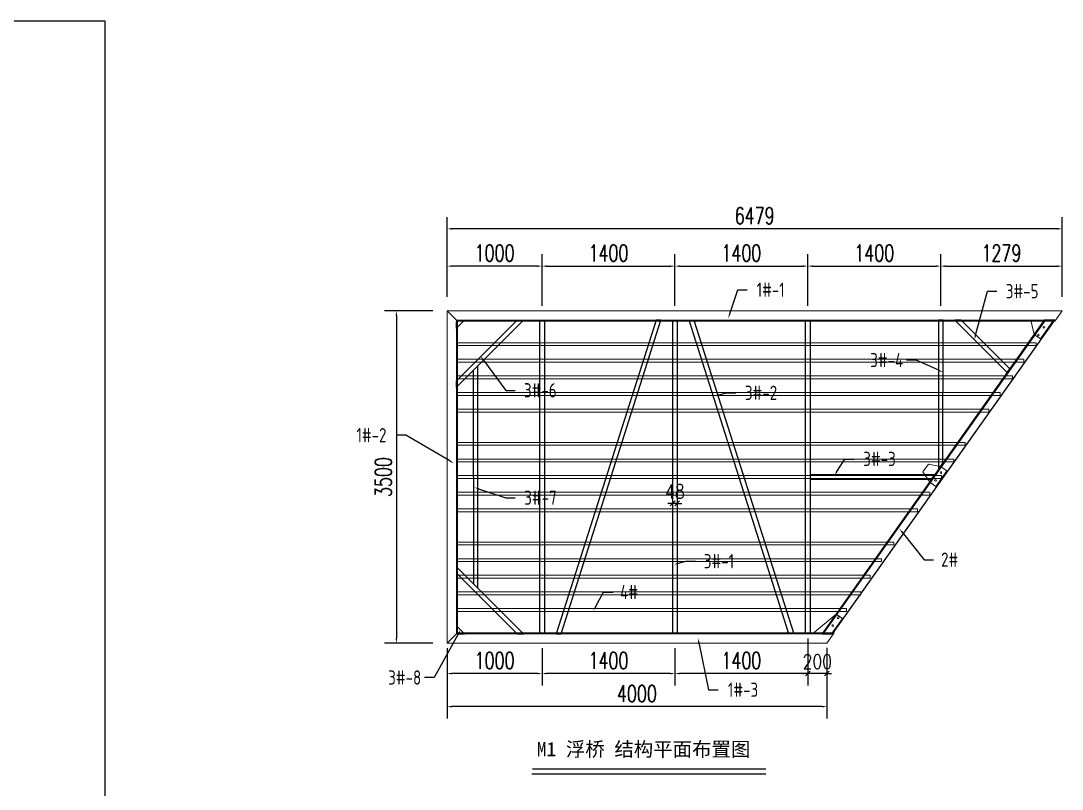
# Model space of a CAD drawing. Header units: millimetres. Extents: x 20612 to 95723, y -26499 to 156976.
# Drawn here: x 72038 to 83009, y -18390 to -10298 of the extents above; entities that cross this region are included whole.
import ezdxf
from ezdxf import colors
from ezdxf.entities.mleader import LeaderData, LeaderLine
from ezdxf.math import Vec2, Vec3

# ---------------------------------------------------------------- set-up
doc = ezdxf.new("R2010")
doc.units = ezdxf.units.MM
doc.header["$LTSCALE"] = 1000
doc.linetypes.add('HIDDEN', pattern=[0.375, 0.25, -0.125])
for name, color, linetype in [('00打印图框', 255, 'Continuous'), ('标注', 9, 'Continuous'), ('连接端梁', 130, 'Continuous'), ('铝横梁', 220, 'Continuous')]:
    doc.layers.add(name, color=color, linetype=linetype)
for name, color, linetype, lineweight in [('加强板', 140, 'Continuous', 18), ('虚线', 8, 'Continuous', 0), ('铝主梁', 3, 'Continuous', 9), ('铝龙骨', 7, 'Continuous', 9)]:
    doc.layers.add(name, color=color, linetype=linetype, lineweight=lineweight)
doc.styles.add('Arial', font='STXIHEI.TTF')
doc.styles.add('HZTXT', font='txtw.shx', dxfattribs={"width": 0.8, "bigfont": 'hztxtw.shx'})
doc.styles.get("Standard").update_dxf_attribs({"font": 'tssdeng.shx', "width": 0.8, "bigfont": 'hztxt.shx'})
doc.styles.add('STANDARD_T3', font='simplex.shx', dxfattribs={"width": 0.7, "bigfont": 'hztxt.shx'})
doc.dimstyles.new('DIM-50', dxfattribs={"dimscale": 50, "dimtxt": 3, "dimasz": 1, "dimexe": 1, "dimexo": 1, "dimgap": 1, "dimtad": 1, "dimdec": 1, "dimdsep": 46, "dimtxsty": 'HZTXT', "dimblk": 'OBLIQUE', "dimblk1": 'ARCHTICK', "dimblk2": 'OBLIQUE', "dimcen": 0, "dimdle": 1, "dimclrd": 9, "dimclre": 9, "dimclrt": 2, "dimadec": 1, "dimazin": 0, "dimtfac": 1, "dimtdec": 1, "dimtix": 1, "dimtmove": 2, "dimatfit": 3, "dimldrblk": 'OBLIQUE', "dimfxl": 15, "dimtolj": 1, "dimtzin": 0, "dimarcsym": 1})
doc.dimstyles.new('W&&50', dxfattribs={"dimtxt": 175, "dimasz": 50, "dimexe": 125, "dimexo": 150, "dimgap": 50, "dimtad": 1, "dimdec": 0, "dimzin": 0, "dimdsep": 46, "dimtxsty": 'STANDARD_T3', "dimcen": 0.09, "dimclrd": 1, "dimclre": 1, "dimclrt": 7, "dimazin": 2, "dimtfac": 1, "dimtdec": 0, "dimtix": 1, "dimtmove": 2, "dimatfit": 3, "dimfxl": 100, "dimtolj": 1, "dimtzin": 0, "dimarcsym": 0})

# ---------------------------------------------------------------- blocks, each defined once
blk = doc.blocks.new('*D253')
at = {"layer": 'Defpoints', "color": 0, "transparency": 16777216}
for p in [(76529, -13353, 0), (75995, -16853), (76529, -16853, 0)]:
    blk.add_point(p, dxfattribs=at)
at = {"layer": '标注', "color": 1, "lineweight": -2, "transparency": 16777216}
for p, q in [((76379, -13353), (75870, -13353)), ((75995, -13403), (75995, -16803)), ((76379, -16853), (75870, -16853))]:
    blk.add_line(p, q, dxfattribs=at)
at = {"layer": '标注', "color": 1, "transparency": 16777216}
for points in [[(75986, -13403), (76003, -13403), (75995, -13353)], [(75986, -16803), (76003, -16803), (75995, -16853)]]:
    blk.add_solid(points, dxfattribs=at)
at = {"layer": '标注', "color": 7, "transparency": 16777216, "insert": (75857, -15103), "char_height": 175, "attachment_point": 5, "rotation": 90, "style": 'STANDARD_T3'}
blk.add_mtext('\\A1;3500', dxfattribs=at)
blk = doc.blocks.new('*D254')
at = {"layer": 'Defpoints', "color": 0, "transparency": 16777216}
for p in [(78929, -12881), (77529, -13451), (78929, -13451)]:
    blk.add_point(p, dxfattribs=at)
at = {"layer": '标注', "color": 1, "lineweight": -2, "transparency": 16777216}
for p, q in [((77529, -13301), (77529, -12756)), ((78929, -13301), (78929, -12756)), ((77579, -12881), (78879, -12881))]:
    blk.add_line(p, q, dxfattribs=at)
at = {"layer": '标注', "color": 1, "transparency": 16777216}
for points in [[(77579, -12873), (77579, -12890), (77529, -12881)], [(78879, -12873), (78879, -12890), (78929, -12881)]]:
    blk.add_solid(points, dxfattribs=at)
at = {"layer": '标注', "color": 7, "transparency": 16777216, "insert": (78229, -12744), "char_height": 175, "attachment_point": 5, "style": 'STANDARD_T3'}
blk.add_mtext('\\A1;1400', dxfattribs=at)
blk = doc.blocks.new('*D255')
at = {"layer": 'Defpoints', "color": 0, "transparency": 16777216}
for p in [(80329, -12881), (78929, -13451), (80329, -13451)]:
    blk.add_point(p, dxfattribs=at)
at = {"layer": '标注', "color": 1, "lineweight": -2, "transparency": 16777216}
for p, q in [((78929, -13301), (78929, -12756)), ((80329, -13301), (80329, -12756)), ((78979, -12881), (80279, -12881))]:
    blk.add_line(p, q, dxfattribs=at)
at = {"layer": '标注', "color": 1, "transparency": 16777216}
for points in [[(78979, -12873), (78979, -12890), (78929, -12881)], [(80279, -12873), (80279, -12890), (80329, -12881)]]:
    blk.add_solid(points, dxfattribs=at)
at = {"layer": '标注', "color": 7, "transparency": 16777216, "insert": (79629, -12744), "char_height": 175, "attachment_point": 5, "style": 'STANDARD_T3'}
blk.add_mtext('\\A1;1400', dxfattribs=at)
blk = doc.blocks.new('*D256')
at = {"layer": 'Defpoints', "color": 0, "transparency": 16777216}
for p in [(81729, -12881), (80329, -13451), (81729, -13451)]:
    blk.add_point(p, dxfattribs=at)
at = {"layer": '标注', "color": 1, "lineweight": -2, "transparency": 16777216}
for p, q in [((80329, -13301), (80329, -12756)), ((81729, -13301), (81729, -12756)), ((80379, -12881), (81679, -12881))]:
    blk.add_line(p, q, dxfattribs=at)
at = {"layer": '标注', "color": 1, "transparency": 16777216}
for points in [[(80379, -12873), (80379, -12890), (80329, -12881)], [(81679, -12873), (81679, -12890), (81729, -12881)]]:
    blk.add_solid(points, dxfattribs=at)
at = {"layer": '标注', "color": 7, "transparency": 16777216, "insert": (81029, -12744), "char_height": 175, "attachment_point": 5, "style": 'STANDARD_T3'}
blk.add_mtext('\\A1;1400', dxfattribs=at)
blk = doc.blocks.new('*D257')
at = {"layer": 'Defpoints', "color": 0, "transparency": 16777216}
for p in [(83009, -12881), (83009, -13353), (81729, -13451)]:
    blk.add_point(p, dxfattribs=at)
at = {"layer": '标注', "color": 1, "lineweight": -2, "transparency": 16777216}
for p, q in [((81729, -13301), (81729, -12756)), ((83009, -13203), (83009, -12756)), ((81779, -12881), (82959, -12881))]:
    blk.add_line(p, q, dxfattribs=at)
at = {"layer": '标注', "color": 1, "transparency": 16777216}
for points in [[(81779, -12873), (81779, -12890), (81729, -12881)], [(82959, -12873), (82959, -12890), (83009, -12881)]]:
    blk.add_solid(points, dxfattribs=at)
at = {"layer": '标注', "color": 7, "transparency": 16777216, "insert": (82369, -12744), "char_height": 175, "attachment_point": 5, "style": 'STANDARD_T3'}
blk.add_mtext('\\A1;1279', dxfattribs=at)
blk = doc.blocks.new('*D258')
at = {"layer": 'Defpoints', "color": 0, "transparency": 16777216}
for p in [(76529, -12489), (76529, -13353), (83009, -13353)]:
    blk.add_point(p, dxfattribs=at)
at = {"layer": '标注', "color": 1, "lineweight": -2, "transparency": 16777216}
for p, q in [((76529, -13203), (76529, -12364)), ((83009, -13203), (83009, -12364)), ((82959, -12489), (76579, -12489))]:
    blk.add_line(p, q, dxfattribs=at)
at = {"layer": '标注', "color": 1, "transparency": 16777216}
for points in [[(76579, -12480), (76579, -12497), (76529, -12489)], [(82959, -12480), (82959, -12497), (83009, -12489)]]:
    blk.add_solid(points, dxfattribs=at)
at = {"layer": '标注', "color": 7, "transparency": 16777216, "insert": (79769, -12351), "char_height": 175, "attachment_point": 5, "style": 'STANDARD_T3'}
blk.add_mtext('\\A1;6479', dxfattribs=at)
blk = doc.blocks.new('_Oblique')
at = {"color": 0, "linetype": 'ByBlock', "lineweight": -2}
blk.add_line((-0.5, -0.5), (0.5, 0.5), dxfattribs=at)
blk = doc.blocks.new('*D259')
at = {"layer": 'Defpoints', "color": 0, "transparency": 16777216}
for p in [(78905, -15130), (78953, -15130), (78905, -15380)]:
    blk.add_point(p, dxfattribs=at)
at = {"layer": '标注', "color": 9, "lineweight": -2, "transparency": 16777216}
for p, q in [((78905, -15180), (78905, -15430)), ((78953, -15180), (78953, -15430)), ((78905, -15380), (78855, -15380)), ((78953, -15380), (78905, -15380)), ((78953, -15380), (79003, -15380))]:
    blk.add_line(p, q, dxfattribs=at)
at = {"layer": '标注', "color": 9, "lineweight": -2, "transparency": 16777216, "xscale": 50, "yscale": 50, "zscale": 50}
blk.add_blockref('_Oblique', (78905, -15380), dxfattribs=at)
at = {"layer": '标注', "color": 9, "lineweight": -2, "transparency": 16777216, "xscale": 50, "yscale": 50, "zscale": 50, "rotation": 180}
blk.add_blockref('_Oblique', (78953, -15380), dxfattribs=at)
at = {"layer": '标注', "color": 2, "transparency": 16777216, "insert": (78929, -15255), "char_height": 150, "attachment_point": 5, "style": 'HZTXT'}
blk.add_mtext('\\A1;48', dxfattribs=at)
blk = doc.blocks.new('_ArchTick')
at = {"color": 0, "linetype": 'ByBlock', "const_width": 0.4}
blk.add_lwpolyline([(-0.5, -0.5), (0.5, 0.5)], dxfattribs=at)
blk = doc.blocks.new('*D260')
at = {"layer": 'Defpoints', "color": 0, "transparency": 16777216}
for p in [(76529, -12881), (76529, -13353), (77529, -13451)]:
    blk.add_point(p, dxfattribs=at)
at = {"layer": '标注', "color": 1, "lineweight": -2, "transparency": 16777216}
for p, q in [((76529, -13203), (76529, -12756)), ((77529, -13301), (77529, -12756)), ((77479, -12881), (76579, -12881))]:
    blk.add_line(p, q, dxfattribs=at)
at = {"layer": '标注', "color": 1, "transparency": 16777216}
for points in [[(76579, -12873), (76579, -12890), (76529, -12881)], [(77479, -12873), (77479, -12890), (77529, -12881)]]:
    blk.add_solid(points, dxfattribs=at)
at = {"layer": '标注', "color": 7, "transparency": 16777216, "insert": (77029, -12744), "char_height": 175, "attachment_point": 5, "style": 'STANDARD_T3'}
blk.add_mtext('\\A1;1000', dxfattribs=at)
blk = doc.blocks.new('*D261')
at = {"layer": 'Defpoints', "color": 0, "transparency": 16777216}
for p in [(76529, -16853), (80529, -16853), (76529, -17521)]:
    blk.add_point(p, dxfattribs=at)
at = {"layer": '标注', "color": 1, "lineweight": -2, "transparency": 16777216}
for p, q in [((76529, -17003), (76529, -17646)), ((80529, -17003), (80529, -17646)), ((80479, -17521), (76579, -17521))]:
    blk.add_line(p, q, dxfattribs=at)
at = {"layer": '标注', "color": 1, "transparency": 16777216}
for points in [[(76579, -17513), (76579, -17530), (76529, -17521)], [(80479, -17513), (80479, -17530), (80529, -17521)]]:
    blk.add_solid(points, dxfattribs=at)
at = {"layer": '标注', "color": 7, "transparency": 16777216, "insert": (78529, -17384), "char_height": 175, "attachment_point": 5, "rotation": 0.0004, "style": 'STANDARD_T3'}
blk.add_mtext('\\A1;4000', dxfattribs=at)
blk = doc.blocks.new('*D249')
at = {"layer": 'Defpoints', "color": 0, "transparency": 16777216}
for p in [(80329, -16755), (80529, -16853), (80329, -17172)]:
    blk.add_point(p, dxfattribs=at)
at = {"layer": '标注', "color": 9, "lineweight": -2, "transparency": 16777216}
for p, q in [((80329, -16805), (80329, -17222)), ((80529, -16903), (80529, -17222)), ((80329, -17172), (80279, -17172)), ((80529, -17172), (80329, -17172)), ((80529, -17172), (80579, -17172))]:
    blk.add_line(p, q, dxfattribs=at)
at = {"layer": '标注', "color": 9, "lineweight": -2, "transparency": 16777216, "xscale": 50, "yscale": 50, "zscale": 50}
blk.add_blockref('_Oblique', (80329, -17172), dxfattribs=at)
at = {"layer": '标注', "color": 9, "lineweight": -2, "transparency": 16777216, "xscale": 50, "yscale": 50, "zscale": 50, "rotation": 180}
blk.add_blockref('_Oblique', (80529, -17172), dxfattribs=at)
at = {"layer": '标注', "color": 2, "transparency": 16777216, "insert": (80429, -17047), "char_height": 150, "attachment_point": 5, "style": 'HZTXT'}
blk.add_mtext('\\A1;200', dxfattribs=at)
blk = doc.blocks.new('A$C0D8A069B')
at = {"layer": '加强板'}
blk.add_lwpolyline([(80, -100), (0, -100), (0, 100), (80, 100), (200, 45), (200, -55), (80, -100)], dxfattribs=at)
for centre in [(40, 50), (40, -50)]:
    blk.add_circle(centre, 9, dxfattribs=at)
blk = doc.blocks.new('jghjy')
at = {"layer": '加强板', "color": 5}
for points in [[(702525, 98057), (702285, 98057), (702321, 97907), (702386, 97861)], [(700184, 94753), (699984, 94753), (700235, 94962), (700300, 94916)]]:
    blk.add_lwpolyline(points, close=True, dxfattribs=at)
for centre in [(702423, 97982), (702365, 97900), (700256, 94923), (700198, 94841)]:
    blk.add_circle(centre, 9, dxfattribs=at)
at = {"layer": '虚线', "color": 1, "linetype": 'HIDDEN', "ltscale": 300}
for p, q in [((696235, 98057), (702546, 98057)), ((696235, 94753), (696235, 98057)), ((702439, 98057), (700099, 94753)), ((696235, 94753), (700206, 94753))]:
    blk.add_line(p, q, dxfattribs=at)
at = {"layer": '连接端梁'}
blk.add_lwpolyline([(700197, 94753), (702537, 98057), (702427, 98057), (700086, 94753)], close=True, dxfattribs=at)
at = {"layer": '铝主梁', "color": 3}
for points in [[(702539, 98047), (696245, 98047), (696137, 98155), (702616, 98155)], [(702539, 98047), (696245, 98047), (696137, 98155), (702616, 98155)], [(696245, 98047), (696245, 94763), (696137, 94655), (696137, 98155)], [(702616, 98155), (702539, 98047)]]:
    blk.add_lwpolyline(points, dxfattribs=at)
for points in [[(696137, 98155), (696245, 98047), (696245, 94763), (696137, 94655)], [(696137, 94655), (700137, 94655), (700213, 94763), (696245, 94763)]]:
    blk.add_lwpolyline(points, close=True, dxfattribs=at)
at = {"layer": '铝横梁', "color": 243}
for points in [[(696235, 97417), (696874, 98057), (696942, 98057), (696235, 97350)], [(696235, 98040), (696252, 98057), (696319, 98057), (696235, 97972)], [(697161, 98057), (697161, 94753), (697113, 94753), (697113, 98057)], [(698337, 98057), (697286, 94753), (697336, 94753), (698388, 98057)], [(698561, 98057), (698561, 94753), (698513, 94753), (698513, 98057)], [(698736, 98057), (699788, 94753), (699737, 94753), (698686, 98057)], [(699961, 98057), (699961, 94753), (699913, 94753), (699913, 98057)], [(701313, 98057), (701312, 96483), (701360, 96551), (701361, 98057)], [(702065, 97545), (701553, 98057), (701486, 98057), (702037, 97506)], [(696412, 97527), (696413, 95282), (696461, 95234), (696461, 97576)], [(696235, 95392), (696874, 94753), (696942, 94753), (696235, 95460)], [(696235, 94770), (696252, 94753), (696319, 94753), (696235, 94837)]]:
    blk.add_lwpolyline(points, close=True, dxfattribs=at)
at = {"layer": '铝横梁', "color": 243, "elevation": 0}
blk.add_lwpolyline([(701274, 96429), (699961, 96429), (699961, 96381), (701240, 96381)], close=True, dxfattribs=at)
at = {"layer": '铝龙骨', "color": 0}
for points in [[(696235, 97790), (696235, 97820), (702343, 97820), (702343, 97790)], [(696235, 97615), (696235, 97645), (702213, 97645), (702213, 97615)], [(696235, 97440), (696235, 97470), (702093, 97470), (702093, 97440)], [(696235, 97265), (696235, 97295), (701963, 97295), (701963, 97265)], [(696235, 97090), (696235, 97120), (701843, 97120), (701843, 97090)], [(696235, 96740), (696235, 96770), (701593, 96770), (701593, 96740)], [(696235, 96565), (696235, 96595), (701473, 96595), (701473, 96565)], [(696235, 96390), (696235, 96420), (701343, 96420), (701343, 96390)], [(696235, 96215), (696235, 96245), (701223, 96245), (701223, 96215)], [(696235, 96040), (696235, 96070), (701093, 96070), (701093, 96040)], [(696235, 95690), (696235, 95720), (700843, 95720), (700843, 95690)], [(696235, 95515), (696235, 95545), (700713, 95545), (700713, 95515)], [(696235, 95340), (696235, 95370), (700593, 95370), (700593, 95340)], [(696235, 95165), (696235, 95195), (700493, 95195), (700493, 95165)], [(696235, 94990), (696235, 95020), (700343, 95020), (700343, 94990)]]:
    blk.add_lwpolyline(points, close=True, dxfattribs=at)
at = {"xscale": -1, "rotation": 324.6883835406001}
blk.add_blockref('A$C0D8A069B', (701343, 96388), dxfattribs=at)
blk = doc.blocks.new('*D250')
at = {"layer": 'Defpoints', "color": 0, "transparency": 16777216}
for p in [(78929, -16755), (80329, -16755), (78929, -17172)]:
    blk.add_point(p, dxfattribs=at)
at = {"layer": '标注', "color": 1, "lineweight": -2, "transparency": 16777216}
for p, q in [((78929, -16905), (78929, -17297)), ((80329, -16905), (80329, -17297)), ((80279, -17172), (78979, -17172))]:
    blk.add_line(p, q, dxfattribs=at)
at = {"layer": '标注', "color": 1, "transparency": 16777216}
for points in [[(78979, -17164), (78979, -17181), (78929, -17172)], [(80279, -17164), (80279, -17181), (80329, -17172)]]:
    blk.add_solid(points, dxfattribs=at)
at = {"layer": '标注', "color": 7, "transparency": 16777216, "insert": (79629, -17035), "char_height": 175, "attachment_point": 5, "style": 'STANDARD_T3'}
blk.add_mtext('\\A1;1400', dxfattribs=at)
blk = doc.blocks.new('*D251')
at = {"layer": 'Defpoints', "color": 0, "transparency": 16777216}
for p in [(77529, -16755), (78929, -16755), (77529, -17172)]:
    blk.add_point(p, dxfattribs=at)
at = {"layer": '标注', "color": 1, "lineweight": -2, "transparency": 16777216}
for p, q in [((77529, -16905), (77529, -17297)), ((78929, -16905), (78929, -17297)), ((78879, -17172), (77579, -17172))]:
    blk.add_line(p, q, dxfattribs=at)
at = {"layer": '标注', "color": 1, "transparency": 16777216}
for points in [[(77579, -17164), (77579, -17181), (77529, -17172)], [(78879, -17164), (78879, -17181), (78929, -17172)]]:
    blk.add_solid(points, dxfattribs=at)
at = {"layer": '标注', "color": 7, "transparency": 16777216, "insert": (78229, -17035), "char_height": 175, "attachment_point": 5, "style": 'STANDARD_T3'}
blk.add_mtext('\\A1;1400', dxfattribs=at)
blk = doc.blocks.new('*D252')
at = {"layer": 'Defpoints', "color": 0, "transparency": 16777216}
for p in [(76529, -16755), (77529, -16755), (76529, -17172)]:
    blk.add_point(p, dxfattribs=at)
at = {"layer": '标注', "color": 1, "lineweight": -2, "transparency": 16777216}
for p, q in [((76529, -16905), (76529, -17297)), ((77529, -16905), (77529, -17297)), ((77479, -17172), (76579, -17172))]:
    blk.add_line(p, q, dxfattribs=at)
at = {"layer": '标注', "color": 1, "transparency": 16777216}
for points in [[(76579, -17164), (76579, -17181), (76529, -17172)], [(77479, -17164), (77479, -17181), (77529, -17172)]]:
    blk.add_solid(points, dxfattribs=at)
at = {"layer": '标注', "color": 7, "transparency": 16777216, "insert": (77029, -17035), "char_height": 175, "attachment_point": 5, "style": 'STANDARD_T3'}
blk.add_mtext('\\A1;1000', dxfattribs=at)

msp = doc.modelspace()

# ---------------------------------------------------------------- linework, layer by layer
msp.add_line((77423.32, -18228.62), (79887.14, -18228.62))
msp.add_lwpolyline([(53562.02, -10297.6), (72922.54, -10297.6), (72922.54, -23990.17), (53562.02, -23990.17)], close=True)
at = {"const_width": 15}
msp.add_lwpolyline([(77425.66, -18178.63), (79889.57, -18178.63)], dxfattribs=at)

# ---------------------------------------------------------------- block references
msp.add_blockref('jghjy', (-619607.11, -111507.91))

# ---------------------------------------------------------------- texts
at = {"layer": '00打印图框', "color": 6, "insert": (77473.96, -17894.19), "char_height": 150, "width": 4015.3903, "attachment_point": 1, "style": 'Arial'}
msp.add_mtext('M1 {\\fSimSun|b0|i0|c134|p2;浮桥 结构平面布置图}', dxfattribs=at)

# ---------------------------------------------------------------- dimensions: what is measured, and where the dimension line sits
at = {"layer": '标注'}
for base, p1, p2, dimstyle, picture, middle in [((76529.42, -12488.69), (83008.61, -13353.29), (76529.42, -13353.29), 'W&&50', '*D258', (79769.02, -12351.19)), ((76529.42, -12881.38), (77529.43, -13451.29), (76529.42, -13353.29), 'W&&50', '*D260', (77029.42, -12743.88)), ((78929.43, -12881.38), (77529.43, -13451.29), (78929.43, -13451.29), 'W&&50', '*D254', (78229.43, -12743.88)), ((80329.43, -12881.38), (78929.43, -13451.29), (80329.43, -13451.29), 'W&&50', '*D255', (79629.43, -12743.88)), ((81729.43, -12881.38), (80329.43, -13451.29), (81729.43, -13451.29), 'W&&50', '*D256', (81029.43, -12743.88)), ((83008.61, -12881.38), (81729.43, -13451.29), (83008.61, -13353.29), 'W&&50', '*D257', (82369.02, -12743.88)), ((78905.42, -15380.38), (78953.42, -15130.4), (78905.42, -15130.4), 'DIM-50', '*D259', (78929.42, -15255.38)), ((76529.42, -17172.27), (77529.43, -16755.29), (76529.42, -16755.29), 'W&&50', '*D252', (77029.42, -17034.77)), ((77529.43, -17172.27), (78929.43, -16755.29), (77529.43, -16755.29), 'W&&50', '*D251', (78229.43, -17034.77)), ((78929.43, -17172.27), (80329.43, -16755.29), (78929.43, -16755.29), 'W&&50', '*D250', (79629.43, -17034.77)), ((80329.43, -17172.27), (80529.41, -16853.29), (80329.43, -16755.29), 'DIM-50', '*D249', (80429.42, -17047.27))]:
    dim = msp.add_linear_dim(base=base, p1=p1, p2=p2, dimstyle=dimstyle, dxfattribs=at)
    dim.commit()
    dim.dimension.update_dxf_attribs({"geometry": picture, "text_midpoint": middle})
dim = msp.add_linear_dim(base=(75994.64, -16853.31, 0), p1=(76529.42, -13353.29), p2=(76529.42, -16853.31), angle=90, dimstyle='W&&50', dxfattribs=at)
dim.commit()
dim.dimension.update_dxf_attribs({"geometry": '*D253', "text_midpoint": (75857.14, -15103.3, 0)})
dim = msp.add_aligned_dim(p1=(80529.41, -16853.29), p2=(76529.42, -16853.31), distance=668.15, dimstyle='W&&50', dxfattribs=at)
dim.commit()
dim.dimension.update_dxf_attribs({"geometry": '*D261', "text_midpoint": (78529.42, -17383.95)})

# ---------------------------------------------------------------- leaders
at = {"layer": '标注', "color": 6, "linetype": 'ByBlock'}
ml = msp.add_multileader_mtext('Standard', dxfattribs=at)
ml.set_content('1#-1', color=6)
ml.set_leader_properties()
ml.build(insert=Vec2(0, 0))
ml.multileader.update_dxf_attribs({"dogleg_length": 100, "arrow_head_size": 50})
ctx = ml.context
ctx.base_point, ctx.char_height, ctx.arrow_head_size, ctx.landing_gap_size, ctx.plane_origin = Vec3(79691.65, -13131.14), 150, 50, 35.88, Vec3(80090.68, -24722.15)
ctx.text_align_type = 2
notes = []
notes.append((ctx, [(0, (1, 1, 0), (79591.65, -13131.14), (1, 0), 100, [(0, [(79490.36, -13432.47)], 0, [])])]))
ctx.mtext.insert, ctx.mtext.width, ctx.mtext.defined_height, ctx.mtext.alignment, ctx.mtext.flow_direction = Vec3(80085.65, -13054.86), 445.8704, 72.4, 3, 5
ml = msp.add_multileader_mtext('Standard', dxfattribs=at)
ml.set_content('3#-5', color=6)
ml.set_leader_properties()
ml.build(insert=Vec2(0, 0))
ml.multileader.update_dxf_attribs({"dogleg_length": 100, "arrow_head_size": 50})
ctx = ml.context
ctx.base_point, ctx.char_height, ctx.arrow_head_size, ctx.landing_gap_size, ctx.plane_origin = Vec3(82321.61, -13146.75, 0), 150, 50, 35.88, Vec3(82410.23, -23506.32, 0)
ctx.text_align_type = 2
notes.append((ctx, [(0, (1, 1, 0), (82221.61, -13146.75, 0), (1, 0), 100, [(0, [(82083.71, -13656.41, 0)], 0, [])])]))
ctx.mtext.insert, ctx.mtext.width, ctx.mtext.defined_height, ctx.mtext.alignment, ctx.mtext.flow_direction = Vec3(82759.71, -13070.42, 0), 445.8704, 72.4, 3, 5
ml = msp.add_multileader_mtext('Standard', dxfattribs=at)
ml.set_content('3#-4', color=6)
ml.set_leader_properties()
ml.build(insert=Vec2(0, 0))
ml.multileader.update_dxf_attribs({"dogleg_length": 100, "arrow_head_size": 50})
ctx = ml.context
ctx.base_point, ctx.char_height, ctx.arrow_head_size, ctx.landing_gap_size, ctx.plane_origin = Vec3(80840.86, -13872.21, 0), 150, 50, 35.88, Vec3(81149, -24221.32, 0)
ctx.text_align_type = 2
notes.append((ctx, [(1, (1, 1, 0), (81469.76, -13872.21, 0), (-1, 0), 100, [(0, [(81754.19, -13999.2, 0)], 0, [])])]))
ctx.mtext.insert, ctx.mtext.width, ctx.mtext.defined_height, ctx.mtext.alignment, ctx.mtext.flow_direction = Vec3(81333.88, -13795.88, 0), 445.8704, 72.4, 3, 5
ml = msp.add_multileader_mtext('Standard', dxfattribs=at)
ml.set_content('3#-6', color=6)
ml.set_leader_properties()
ml.build(insert=Vec2(0, 0))
ml.multileader.update_dxf_attribs({"dogleg_length": 100, "arrow_head_size": 50})
ctx = ml.context
ctx.base_point, ctx.char_height, ctx.arrow_head_size, ctx.landing_gap_size, ctx.plane_origin = Vec3(77246.33, -14190.67), 150, 50, 35.88, Vec3(77189.32, -24211.31)
ctx.text_align_type = 2
notes.append((ctx, [(0, (1, 1, 0), (77146.33, -14190.67), (1, 0), 100, [(0, [(76882.25, -13830.79)], 0, [])])]))
ctx.mtext.insert, ctx.mtext.width, ctx.mtext.defined_height, ctx.mtext.alignment, ctx.mtext.flow_direction = Vec3(77683.2, -14114.34), 445.8704, 72.4, 3, 5
ml = msp.add_multileader_mtext('Standard', dxfattribs=at)
ml.set_content('3#-2', color=6)
ml.set_leader_properties()
ml.build(insert=Vec2(0, 0))
ml.multileader.update_dxf_attribs({"dogleg_length": 100, "arrow_head_size": 50})
ctx = ml.context
ctx.base_point, ctx.char_height, ctx.arrow_head_size, ctx.landing_gap_size, ctx.plane_origin = Vec3(79570.44, -14216.97), 150, 50, 35.88, Vec3(79834.64, -24596.35)
ctx.text_align_type = 2
notes.append((ctx, [(0, (1, 1, 0), (79470.44, -14216.97), (1, 0), 100, [(0, [(79345.41, -14250.44)], 0, [])])]))
ctx.mtext.insert, ctx.mtext.width, ctx.mtext.defined_height, ctx.mtext.alignment, ctx.mtext.flow_direction = Vec3(80005.87, -14140.64), 445.8704, 72.4, 3, 5
ml = msp.add_multileader_mtext('Standard', dxfattribs=at)
ml.set_content('1#-2', color=6)
ml.set_leader_properties()
ml.build(insert=Vec2(0, 0))
ml.multileader.update_dxf_attribs({"dogleg_length": 100, "arrow_head_size": 50})
ctx = ml.context
ctx.base_point, ctx.char_height, ctx.arrow_head_size, ctx.landing_gap_size, ctx.plane_origin = Vec3(75494.76, -14662.94, 0), 150, 50, 35.88, Vec3(76718.36, -23018.48, 0)
notes.append((ctx, [(1, (1, 1, 0), (76095.09, -14662.94, 0), (-1, 0), 100, [(0, [(76601.09, -14958.92, 0)], 0, [])])]))
ctx.mtext.insert, ctx.mtext.width, ctx.mtext.flow_direction = Vec3(75573.67, -14586.66, 0), 207.6057, 5
ml = msp.add_multileader_mtext('Standard', dxfattribs=at)
ml.set_content('3#-3', color=6)
ml.set_leader_properties()
ml.build(insert=Vec2(0, 0))
ml.multileader.update_dxf_attribs({"dogleg_length": 100, "arrow_head_size": 50})
ctx = ml.context
ctx.base_point, ctx.char_height, ctx.arrow_head_size, ctx.landing_gap_size, ctx.plane_origin = Vec3(80818.13, -14913.22), 150, 50, 35.88, Vec3(81070.22, -25262.34)
ctx.text_align_type = 2
notes.append((ctx, [(0, (1, 1, 0), (80718.13, -14913.22), (1, 0), 100, [(0, [(80609.76, -15087.27)], 0, [])])]))
ctx.mtext.insert, ctx.mtext.width, ctx.mtext.defined_height, ctx.mtext.alignment, ctx.mtext.flow_direction = Vec3(81255.1, -14836.89), 445.8704, 72.4, 3, 5
ml = msp.add_multileader_mtext('Standard', dxfattribs=at)
ml.set_content('3#-7', color=6)
ml.set_leader_properties()
ml.build(insert=Vec2(0, 0))
ml.multileader.update_dxf_attribs({"dogleg_length": 100, "arrow_head_size": 50})
ctx = ml.context
ctx.base_point, ctx.char_height, ctx.arrow_head_size, ctx.landing_gap_size, ctx.plane_origin = Vec3(77246.33, -15321.46), 150, 50, 35.88, Vec3(77189.32, -25342.1)
ctx.text_align_type = 2
notes.append((ctx, [(0, (1, 1, 0), (77146.33, -15321.46), (1, 0), 100, [(0, [(76813.48, -15211.96)], 0, [])])]))
ctx.mtext.insert, ctx.mtext.width, ctx.mtext.defined_height, ctx.mtext.alignment, ctx.mtext.flow_direction = Vec3(77683.3, -15245.13), 445.8704, 72.4, 3, 5
ml = msp.add_multileader_mtext('Standard', dxfattribs=at)
ml.set_content('2#', color=6)
ml.set_leader_properties()
ml.build(insert=Vec2(0, 0))
ml.multileader.update_dxf_attribs({"dogleg_length": 100, "arrow_head_size": 50})
ctx = ml.context
ctx.base_point, ctx.char_height, ctx.arrow_head_size, ctx.landing_gap_size, ctx.plane_origin = Vec3(81653.56, -15974.37, 0), 150, 50, 35.88, Vec3(81220.37, -24164.7, 0)
ctx.text_align_type = 2
notes.append((ctx, [(1, (1, 1, 0), (81553.56, -15974.37, 0), (1, 0), 100, [(0, [(81292.23, -15644.89, 0)], 0, [])])]))
ctx.mtext.insert, ctx.mtext.alignment, ctx.mtext.flow_direction = Vec3(81913.72, -15898.09, 0), 3, 5
ml = msp.add_multileader_mtext('Standard', dxfattribs=at)
ml.set_content('3#-1', color=6)
ml.set_leader_properties()
ml.build(insert=Vec2(0, 0))
ml.multileader.update_dxf_attribs({"dogleg_length": 100, "arrow_head_size": 50})
ctx = ml.context
ctx.base_point, ctx.char_height, ctx.arrow_head_size, ctx.landing_gap_size, ctx.plane_origin = Vec3(79144.79, -15990.41), 150, 50, 35.88, Vec3(79408.99, -26369.79)
ctx.text_align_type = 2
notes.append((ctx, [(0, (1, 1, 0), (79044.79, -15990.41), (1, 0), 100, [(0, [(78919.76, -16023.87)], 0, [])])]))
ctx.mtext.insert, ctx.mtext.width, ctx.mtext.defined_height, ctx.mtext.alignment, ctx.mtext.flow_direction = Vec3(79552.8, -15914.08), 445.8704, 72.4, 3, 5
ml = msp.add_multileader_mtext('Standard', dxfattribs=at)
ml.set_content('4#', color=6)
ml.set_leader_properties()
ml.build(insert=Vec2(0, 0))
ml.multileader.update_dxf_attribs({"dogleg_length": 100, "arrow_head_size": 50})
ctx = ml.context
ctx.base_point, ctx.char_height, ctx.arrow_head_size, ctx.landing_gap_size, ctx.plane_origin = Vec3(78276.87, -16315.13), 150, 50, 35.88, Vec3(79597.64, -26606.57)
ctx.text_align_type = 2
notes.append((ctx, [(0, (1, 1, 0), (78176.87, -16315.13), (1, 0), 100, [(0, [(78069.54, -16512.37)], 0, [])])]))
ctx.mtext.insert, ctx.mtext.width, ctx.mtext.defined_height, ctx.mtext.alignment, ctx.mtext.flow_direction = Vec3(78540.51, -16238.85), 445.8704, 72.4, 3, 5
ml = msp.add_multileader_mtext('Standard', dxfattribs=at)
ml.set_content('3#-8', color=6)
ml.set_leader_properties()
ml.build(insert=Vec2(0, 0))
ml.multileader.update_dxf_attribs({"dogleg_length": 100, "arrow_head_size": 50})
ctx = ml.context
ctx.base_point, ctx.char_height, ctx.arrow_head_size, ctx.landing_gap_size, ctx.plane_origin = Vec3(75768.95, -17215.88), 150, 50, 35.88, Vec3(75762.27, -27236.52)
ctx.text_align_type = 2
notes.append((ctx, [(1, (1, 1, 0), (76392.13, -17215.88), (-1, 0), 100, [(0, [(76669.84, -16712.86)], 0, [])])]))
ctx.mtext.insert, ctx.mtext.width, ctx.mtext.defined_height, ctx.mtext.alignment, ctx.mtext.flow_direction = Vec3(76256.25, -17139.55), 445.8704, 72.4, 3, 5
ml = msp.add_multileader_mtext('Standard', dxfattribs=at)
ml.set_content('1#-3', color=6)
ml.set_leader_properties()
ml.build(insert=Vec2(0, 0))
ml.multileader.update_dxf_attribs({"dogleg_length": 100, "arrow_head_size": 50})
ctx = ml.context
ctx.base_point, ctx.char_height, ctx.arrow_head_size, ctx.landing_gap_size, ctx.plane_origin = Vec3(79383.02, -17344.26), 150, 50, 35.88, Vec3(79770.51, -5507.2)
ctx.text_align_type = 2
notes.append((ctx, [(0, (1, 1, 0), (79283.02, -17344.26), (1, 0), 100, [(0, [(79170.18, -16796.88)], 0, [])])]))
ctx.mtext.insert, ctx.mtext.width, ctx.mtext.defined_height, ctx.mtext.alignment, ctx.mtext.flow_direction = Vec3(79805.97, -17267.93), 445.8704, 72.4, 3, 5
for ctx, leaders in notes:
    for number, flags, end, landing, length, lines in leaders:
        leader = LeaderData()
        leader.index, (leader.has_last_leader_line, leader.has_dogleg_vector, leader.attachment_direction) = number, flags
        leader.last_leader_point, leader.dogleg_vector, leader.dogleg_length = Vec3(end), Vec3(landing), length
        for number, points, colour, breaks in lines:
            line = LeaderLine()
            line.index, line.vertices, line.color, line.breaks = number, Vec3.list(points), colors.encode_raw_color(colour), breaks
            leader.lines.append(line)
        ctx.leaders.append(leader)

doc.saveas('drawing.dxf')
